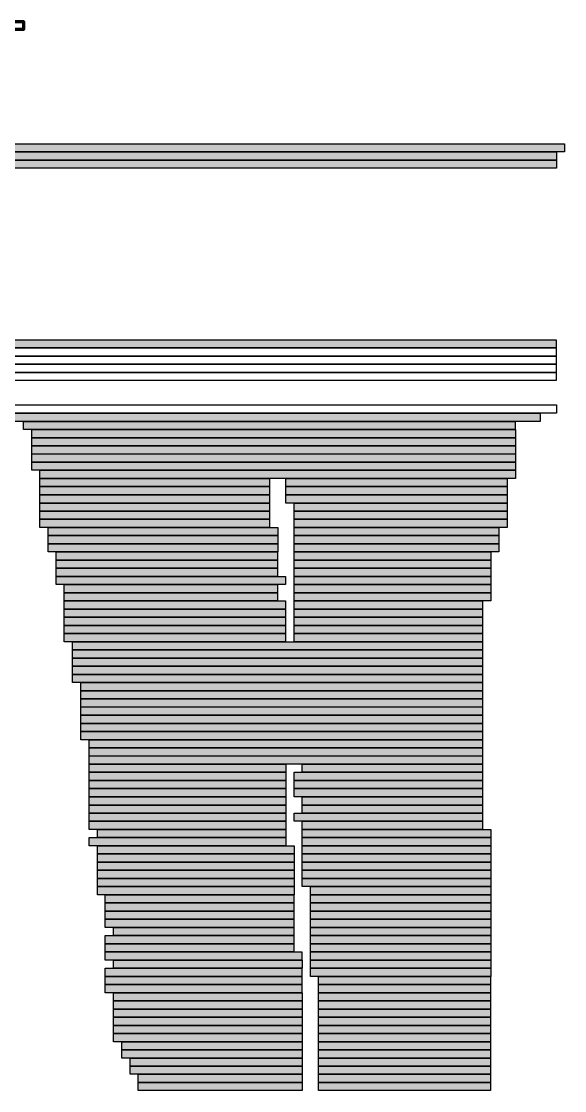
# Model space of a CAD drawing. Header units: millimetres. Extents: x 8 to 41779, y 4087 to 28530.
# Drawn here: x 40867 to 41284, y 8492 to 9313 of the extents above; entities that cross this region are included whole.
import ezdxf

# ---------------------------------------------------------------- set-up
doc = ezdxf.new("R2010")
doc.units = ezdxf.units.MM
doc.header["$LTSCALE"] = 50
doc.layers.add('12_Plankopf', color=140, linetype='Continuous')

msp = doc.modelspace()

# ---------------------------------------------------------------- hatches: boundary and pattern name
at = {"layer": '12_Plankopf'}
for points in [[(40434.69, 9219.11), (41284.5, 9219.11), (41284.5, 9212.83), (40434.69, 9212.83)], [(40434.69, 9212.83), (41278.18, 9212.83), (41278.18, 9206.55), (40434.69, 9206.55)], [(40434.69, 9206.55), (41278.18, 9206.55), (41278.18, 9200.3), (40434.69, 9200.3)], [(40780.76, 9068.61), (41278.05, 9068.61), (41278.05, 9062.37), (40780.76, 9062.37)], [(40441.03, 9012.21), (41265.67, 9012.21), (41265.67, 9005.92), (40441.03, 9005.92)], [(40868.95, 9005.93), (41246.65, 9005.93), (41246.65, 8999.68), (40868.95, 8999.68)], [(40875.3, 8999.65), (41246.72, 8999.65), (41246.72, 8993.36), (40875.3, 8993.36)], [(40875.3, 8993.37), (41246.72, 8993.37), (41246.72, 8987.12), (40875.3, 8987.12)], [(40875.3, 8987.12), (41246.72, 8987.12), (41246.72, 8980.84), (40875.3, 8980.84)], [(40875.3, 8980.85), (41246.72, 8980.85), (41246.72, 8974.56), (40875.3, 8974.56)], [(40875.3, 8974.56), (41246.72, 8974.56), (41246.72, 8968.32), (40875.3, 8968.32)], [(40881.65, 8968.32), (41246.75, 8968.32), (41246.75, 8962.04), (40881.65, 8962.04)], [(40881.65, 8962.04), (41057.92, 8962.04), (41057.92, 8955.79), (40881.65, 8955.79)], [(41070.39, 8962.04), (41240.37, 8962.04), (41240.37, 8955.79), (41070.39, 8955.79)], [(40881.65, 8955.8), (41057.92, 8955.8), (41057.92, 8949.51), (40881.65, 8949.51)], [(41070.39, 8955.8), (41240.37, 8955.8), (41240.37, 8949.51), (41070.39, 8949.51)], [(40881.65, 8949.49), (41057.92, 8949.49), (41057.92, 8943.2), (40881.65, 8943.2)], [(41070.39, 8949.49), (41240.37, 8949.49), (41240.37, 8943.2), (41070.39, 8943.2)], [(40881.65, 8943.2), (41057.92, 8943.2), (41057.92, 8936.95), (40881.65, 8936.95)], [(40881.65, 8936.96), (41057.92, 8936.96), (41057.92, 8930.68), (40881.65, 8930.68)], [(41076.74, 8943.2), (41240.43, 8943.2), (41240.43, 8936.95), (41076.74, 8936.95)], [(41076.74, 8936.96), (41240.43, 8936.96), (41240.43, 8930.68), (41076.74, 8930.68)], [(40881.65, 8930.68), (41057.92, 8930.68), (41057.92, 8924.43), (40881.65, 8924.43)], [(41076.74, 8930.68), (41240.43, 8930.68), (41240.43, 8924.43), (41076.74, 8924.43)], [(40888, 8924.44), (41064.27, 8924.44), (41064.27, 8918.15), (40888, 8918.15)], [(41076.74, 8924.44), (41234.11, 8924.44), (41234.11, 8918.15), (41076.74, 8918.15)], [(40888, 8918.16), (41064.27, 8918.16), (41064.27, 8911.87), (40888, 8911.87)], [(40888, 8911.87), (41064.27, 8911.87), (41064.27, 8905.63), (40888, 8905.63)], [(41076.74, 8918.16), (41234.11, 8918.16), (41234.11, 8911.87), (41076.74, 8911.87)], [(41076.74, 8911.87), (41234.11, 8911.87), (41234.11, 8905.63), (41076.74, 8905.63)], [(40894, 8905.6), (41063.98, 8905.6), (41063.98, 8899.31), (40894, 8899.31)], [(41076.74, 8905.6), (41227.83, 8905.6), (41227.83, 8899.31), (41076.74, 8899.31)], [(40894, 8899.32), (41063.98, 8899.32), (41063.98, 8893.07), (40894, 8893.07)], [(41076.74, 8899.32), (41227.83, 8899.32), (41227.83, 8893.07), (41076.74, 8893.07)], [(40894, 8893.07), (41063.98, 8893.07), (41063.98, 8886.79), (40894, 8886.79)], [(41076.74, 8893.07), (41227.83, 8893.07), (41227.83, 8886.79), (41076.74, 8886.79)], [(40894, 8886.8), (41070.26, 8886.8), (41070.26, 8880.51), (40894, 8880.51)], [(40900.35, 8880.51), (41064.01, 8880.51), (41064.01, 8874.27), (40900.35, 8874.27)], [(41076.74, 8886.8), (41227.83, 8886.8), (41227.83, 8880.51), (41076.74, 8880.51)], [(41076.74, 8880.51), (41227.83, 8880.51), (41227.83, 8874.27), (41076.74, 8874.27)], [(40900.35, 8874.27), (41064.01, 8874.27), (41064.01, 8867.99), (40900.35, 8867.99)], [(41076.74, 8874.27), (41227.83, 8874.27), (41227.83, 8867.99), (41076.74, 8867.99)], [(40900.35, 8867.99), (41070.29, 8867.99), (41070.29, 8861.74), (40900.35, 8861.74)], [(41076.74, 8867.99), (41221.54, 8867.99), (41221.54, 8861.74), (41076.74, 8861.74)], [(40900.35, 8861.71), (41070.29, 8861.71), (41070.29, 8855.43), (40900.35, 8855.43)], [(40900.35, 8855.43), (41070.29, 8855.43), (41070.29, 8849.15), (40900.35, 8849.15)], [(41076.74, 8861.71), (41221.54, 8861.71), (41221.54, 8855.43), (41076.74, 8855.43)], [(41076.74, 8855.43), (41221.54, 8855.43), (41221.54, 8849.15), (41076.74, 8849.15)], [(40900.35, 8849.15), (41070.29, 8849.15), (41070.29, 8842.9), (40900.35, 8842.9)], [(41076.74, 8849.15), (41221.54, 8849.15), (41221.54, 8842.9), (41076.74, 8842.9)], [(40900.35, 8842.91), (41070.29, 8842.91), (41070.29, 8836.62), (40900.35, 8836.62)], [(41076.74, 8842.91), (41221.54, 8842.91), (41221.54, 8836.62), (41076.74, 8836.62)], [(40906.7, 8836.63), (41221.45, 8836.63), (41221.45, 8830.38), (40906.7, 8830.38)], [(40906.7, 8830.38), (41221.45, 8830.38), (41221.45, 8824.1), (40906.7, 8824.1)], [(40906.7, 8824.1), (41221.45, 8824.1), (41221.45, 8817.86), (40906.7, 8817.86)], [(40906.7, 8817.86), (41221.45, 8817.86), (41221.45, 8811.58), (40906.7, 8811.58)], [(40906.7, 8811.55), (41221.45, 8811.55), (41221.45, 8805.26), (40906.7, 8805.26)], [(40913.05, 8805.27), (41221.51, 8805.27), (41221.51, 8799.02), (40913.05, 8799.02)], [(40913.05, 8799.02), (41221.51, 8799.02), (41221.51, 8792.74), (40913.05, 8792.74)], [(40913.05, 8792.74), (41221.51, 8792.74), (41221.51, 8786.49), (40913.05, 8786.49)], [(40913.05, 8786.5), (41221.51, 8786.5), (41221.51, 8780.22), (40913.05, 8780.22)], [(40913.05, 8780.22), (41221.51, 8780.22), (41221.51, 8773.94), (40913.05, 8773.94)], [(40913.05, 8773.94), (41221.51, 8773.94), (41221.51, 8767.69), (40913.05, 8767.69)], [(40913.05, 8767.66), (41221.51, 8767.66), (41221.51, 8761.38), (40913.05, 8761.38)], [(40919.4, 8761.38), (41221.58, 8761.38), (41221.58, 8755.13), (40919.4, 8755.13)], [(40919.4, 8755.14), (41221.58, 8755.14), (41221.58, 8748.85), (40919.4, 8748.85)], [(40919.4, 8748.86), (41221.58, 8748.86), (41221.58, 8742.57), (40919.4, 8742.57)], [(40919.4, 8742.58), (41070.49, 8742.58), (41070.49, 8736.33), (40919.4, 8736.33)], [(41083.09, 8742.58), (41221.58, 8742.58), (41221.58, 8736.33), (41083.09, 8736.33)], [(40919.4, 8736.33), (41070.49, 8736.33), (41070.49, 8730.05), (40919.4, 8730.05)], [(41076.74, 8736.33), (41221.54, 8736.33), (41221.54, 8730.05), (41076.74, 8730.05)], [(40919.4, 8730.05), (41070.49, 8730.05), (41070.49, 8723.81), (40919.4, 8723.81)], [(40919.4, 8723.78), (41070.49, 8723.78), (41070.49, 8717.49), (40919.4, 8717.49)], [(41076.74, 8730.05), (41221.54, 8730.05), (41221.54, 8723.81), (41076.74, 8723.81)], [(41076.74, 8723.78), (41221.54, 8723.78), (41221.54, 8717.49), (41076.74, 8717.49)], [(40919.4, 8717.5), (41070.49, 8717.5), (41070.49, 8711.21), (40919.4, 8711.21)], [(41083.09, 8717.5), (41221.58, 8717.5), (41221.58, 8711.21), (41083.09, 8711.21)], [(40919.4, 8711.21), (41070.49, 8711.21), (41070.49, 8704.97), (40919.4, 8704.97)], [(41083.09, 8711.21), (41221.58, 8711.21), (41221.58, 8704.97), (41083.09, 8704.97)], [(40919.4, 8704.97), (41070.49, 8704.97), (41070.49, 8698.69), (40919.4, 8698.69)], [(40919.4, 8698.69), (41070.49, 8698.69), (41070.49, 8692.44), (40919.4, 8692.44)], [(41076.74, 8704.97), (41221.54, 8704.97), (41221.54, 8698.69), (41076.74, 8698.69)], [(41083.09, 8698.69), (41221.58, 8698.69), (41221.58, 8692.44), (41083.09, 8692.44)], [(40925.75, 8692.45), (41070.52, 8692.45), (41070.52, 8686.16), (40925.75, 8686.16)], [(41083.09, 8692.45), (41227.86, 8692.45), (41227.86, 8686.16), (41083.09, 8686.16)], [(40919.4, 8686.17), (41070.49, 8686.17), (41070.49, 8679.89), (40919.4, 8679.89)], [(41083.09, 8686.17), (41227.86, 8686.17), (41227.86, 8679.89), (41083.09, 8679.89)], [(40925.75, 8679.89), (41076.8, 8679.89), (41076.8, 8673.64), (40925.75, 8673.64)], [(40925.75, 8673.61), (41076.8, 8673.61), (41076.8, 8667.33), (40925.75, 8667.33)], [(41083.09, 8679.89), (41227.86, 8679.89), (41227.86, 8673.64), (41083.09, 8673.64)], [(41083.09, 8673.61), (41227.86, 8673.61), (41227.86, 8667.33), (41083.09, 8667.33)], [(40925.75, 8667.33), (41076.8, 8667.33), (41076.8, 8661.08), (40925.75, 8661.08)], [(41083.09, 8667.33), (41227.86, 8667.33), (41227.86, 8661.08), (41083.09, 8661.08)], [(40925.75, 8661.09), (41076.8, 8661.09), (41076.8, 8654.8), (40925.75, 8654.8)], [(41083.09, 8661.09), (41227.86, 8661.09), (41227.86, 8654.8), (41083.09, 8654.8)], [(40925.75, 8654.81), (41076.8, 8654.81), (41076.8, 8648.52), (40925.75, 8648.52)], [(41083.09, 8654.81), (41227.86, 8654.81), (41227.86, 8648.52), (41083.09, 8648.52)], [(40925.75, 8648.53), (41076.8, 8648.53), (41076.8, 8642.28), (40925.75, 8642.28)], [(40931.75, 8642.28), (41076.52, 8642.28), (41076.52, 8636), (40931.75, 8636)], [(41089.44, 8648.53), (41227.92, 8648.53), (41227.92, 8642.28), (41089.44, 8642.28)], [(41089.44, 8642.28), (41227.92, 8642.28), (41227.92, 8636), (41089.44, 8636)], [(40931.75, 8636), (41076.52, 8636), (41076.52, 8629.76), (40931.75, 8629.76)], [(41089.44, 8636), (41227.92, 8636), (41227.92, 8629.76), (41089.44, 8629.76)], [(40931.75, 8629.73), (41076.52, 8629.73), (41076.52, 8623.44), (40931.75, 8623.44)], [(41089.44, 8629.73), (41227.92, 8629.73), (41227.92, 8623.44), (41089.44, 8623.44)], [(40931.75, 8623.44), (41076.52, 8623.44), (41076.52, 8617.16), (40931.75, 8617.16)], [(40938.1, 8617.17), (41076.58, 8617.17), (41076.58, 8610.92), (40938.1, 8610.92)], [(41089.44, 8623.44), (41227.92, 8623.44), (41227.92, 8617.16), (41089.44, 8617.16)], [(41089.44, 8617.17), (41227.92, 8617.17), (41227.92, 8610.92), (41089.44, 8610.92)], [(40931.75, 8610.92), (41076.52, 8610.92), (41076.52, 8604.64), (40931.75, 8604.64)], [(41089.44, 8610.92), (41227.92, 8610.92), (41227.92, 8604.64), (41089.44, 8604.64)], [(40931.75, 8604.64), (41076.52, 8604.64), (41076.52, 8598.39), (40931.75, 8598.39)], [(41089.44, 8604.64), (41227.92, 8604.64), (41227.92, 8598.39), (41089.44, 8598.39)], [(40931.75, 8598.4), (41082.84, 8598.4), (41082.84, 8592.11), (40931.75, 8592.11)], [(40938.1, 8592.12), (41082.9, 8592.12), (41082.9, 8585.83), (40938.1, 8585.83)], [(41089.44, 8598.4), (41227.92, 8598.4), (41227.92, 8592.11), (41089.44, 8592.11)], [(41089.44, 8592.12), (41227.92, 8592.12), (41227.92, 8585.83), (41089.44, 8585.83)], [(40931.75, 8585.8), (41082.84, 8585.8), (41082.84, 8579.56), (40931.75, 8579.56)], [(41089.44, 8585.8), (41227.92, 8585.8), (41227.92, 8579.56), (41089.44, 8579.56)], [(40931.75, 8579.56), (41082.84, 8579.56), (41082.84, 8573.28), (40931.75, 8573.28)], [(41095.44, 8579.56), (41227.63, 8579.56), (41227.63, 8573.28), (41095.44, 8573.28)], [(40931.75, 8573.28), (41082.84, 8573.28), (41082.84, 8567.03), (40931.75, 8567.03)], [(40938.1, 8567.04), (41082.9, 8567.04), (41082.9, 8560.75), (40938.1, 8560.75)], [(41095.44, 8573.28), (41227.63, 8573.28), (41227.63, 8567.03), (41095.44, 8567.03)], [(41095.44, 8567.04), (41227.63, 8567.04), (41227.63, 8560.75), (41095.44, 8560.75)], [(40938.1, 8560.76), (41082.9, 8560.76), (41082.9, 8554.47), (40938.1, 8554.47)], [(41095.44, 8560.76), (41227.63, 8560.76), (41227.63, 8554.47), (41095.44, 8554.47)], [(40938.1, 8554.48), (41082.9, 8554.48), (41082.9, 8548.23), (40938.1, 8548.23)], [(41095.44, 8554.48), (41227.63, 8554.48), (41227.63, 8548.23), (41095.44, 8548.23)], [(40938.1, 8548.23), (41082.9, 8548.23), (41082.9, 8541.95), (40938.1, 8541.95)], [(41095.44, 8548.23), (41227.63, 8548.23), (41227.63, 8541.95), (41095.44, 8541.95)], [(40938.1, 8541.92), (41082.9, 8541.92), (41082.9, 8535.67), (40938.1, 8535.67)], [(40938.1, 8535.67), (41082.9, 8535.67), (41082.9, 8529.39), (40938.1, 8529.39)], [(41095.44, 8541.92), (41227.63, 8541.92), (41227.63, 8535.67), (41095.44, 8535.67)], [(41095.44, 8535.67), (41227.63, 8535.67), (41227.63, 8529.39), (41095.44, 8529.39)], [(40944.45, 8529.4), (41082.97, 8529.4), (41082.97, 8523.11), (40944.45, 8523.11)], [(41095.44, 8529.4), (41227.63, 8529.4), (41227.63, 8523.11), (41095.44, 8523.11)], [(40944.45, 8523.11), (41082.97, 8523.11), (41082.97, 8516.87), (40944.45, 8516.87)], [(41095.44, 8523.11), (41227.63, 8523.11), (41227.63, 8516.87), (41095.44, 8516.87)], [(40950.8, 8516.87), (41083, 8516.87), (41083, 8510.59), (40950.8, 8510.59)], [(40950.8, 8510.59), (41083, 8510.59), (41083, 8504.34), (40950.8, 8504.34)], [(41095.44, 8516.87), (41227.63, 8516.87), (41227.63, 8510.59), (41095.44, 8510.59)], [(41095.44, 8510.59), (41227.63, 8510.59), (41227.63, 8504.34), (41095.44, 8504.34)], [(40957.15, 8504.35), (41083.06, 8504.35), (41083.06, 8498.06), (40957.15, 8498.06)], [(41095.44, 8504.35), (41227.63, 8504.35), (41227.63, 8498.06), (41095.44, 8498.06)], [(40957.15, 8498.07), (41083.06, 8498.07), (41083.06, 8491.82), (40957.15, 8491.82)], [(41095.44, 8498.07), (41227.63, 8498.07), (41227.63, 8491.82), (41095.44, 8491.82)]]:
    msp.add_hatch(color=7, dxfattribs=at).paths.add_polyline_path(points)

# ---------------------------------------------------------------- linework, layer by layer
at = {"layer": '12_Plankopf', "lineweight": 211}
msp.add_lwpolyline([(40163.93, 9313.16), (40868.96, 9313.16), (40868.96, 9306.88), (40163.93, 9306.88)], close=True, dxfattribs=at)
at = {"layer": '12_Plankopf'}
for points in [[(40434.69, 9219.11), (41284.5, 9219.11), (41284.5, 9212.83), (40434.69, 9212.83)], [(40434.69, 9212.83), (41278.18, 9212.83), (41278.18, 9206.55), (40434.69, 9206.55)], [(40434.69, 9206.55), (41278.18, 9206.55), (41278.18, 9200.3), (40434.69, 9200.3)], [(40780.76, 9068.61), (41278.05, 9068.61), (41278.05, 9062.37), (40780.76, 9062.37)], [(40428.33, 9062.37), (41278.11, 9062.37), (41278.11, 9056.09), (40428.33, 9056.09)], [(40428.33, 9056.09), (41278.11, 9056.09), (41278.11, 9049.84), (40428.33, 9049.84)], [(40428.33, 9049.85), (41278.11, 9049.85), (41278.11, 9043.56), (40428.33, 9043.56)], [(40428.33, 9043.54), (41278.11, 9043.54), (41278.11, 9037.25), (40428.33, 9037.25)], [(40441.03, 9018.49), (41278.24, 9018.49), (41278.24, 9012.2), (40441.03, 9012.2)], [(40441.03, 9012.21), (41265.67, 9012.21), (41265.67, 9005.92), (40441.03, 9005.92)], [(40868.95, 9005.93), (41246.65, 9005.93), (41246.65, 8999.68), (40868.95, 8999.68)], [(40875.3, 8999.65), (41246.72, 8999.65), (41246.72, 8993.36), (40875.3, 8993.36)], [(40875.3, 8993.37), (41246.72, 8993.37), (41246.72, 8987.12), (40875.3, 8987.12)], [(40875.3, 8987.12), (41246.72, 8987.12), (41246.72, 8980.84), (40875.3, 8980.84)], [(40875.3, 8980.85), (41246.72, 8980.85), (41246.72, 8974.56), (40875.3, 8974.56)], [(40875.3, 8974.56), (41246.72, 8974.56), (41246.72, 8968.32), (40875.3, 8968.32)], [(40881.65, 8968.32), (41246.75, 8968.32), (41246.75, 8962.04), (40881.65, 8962.04)], [(40881.65, 8962.04), (41057.92, 8962.04), (41057.92, 8955.79), (40881.65, 8955.79)], [(41070.39, 8962.04), (41240.37, 8962.04), (41240.37, 8955.79), (41070.39, 8955.79)], [(40881.65, 8955.8), (41057.92, 8955.8), (41057.92, 8949.51), (40881.65, 8949.51)], [(41070.39, 8955.8), (41240.37, 8955.8), (41240.37, 8949.51), (41070.39, 8949.51)], [(40881.65, 8949.49), (41057.92, 8949.49), (41057.92, 8943.2), (40881.65, 8943.2)], [(41070.39, 8949.49), (41240.37, 8949.49), (41240.37, 8943.2), (41070.39, 8943.2)], [(40881.65, 8943.2), (41057.92, 8943.2), (41057.92, 8936.95), (40881.65, 8936.95)], [(40881.65, 8936.96), (41057.92, 8936.96), (41057.92, 8930.68), (40881.65, 8930.68)], [(41076.74, 8943.2), (41240.43, 8943.2), (41240.43, 8936.95), (41076.74, 8936.95)], [(41076.74, 8936.96), (41240.43, 8936.96), (41240.43, 8930.68), (41076.74, 8930.68)], [(40881.65, 8930.68), (41057.92, 8930.68), (41057.92, 8924.43), (40881.65, 8924.43)], [(41076.74, 8930.68), (41240.43, 8930.68), (41240.43, 8924.43), (41076.74, 8924.43)], [(40888, 8924.44), (41064.27, 8924.44), (41064.27, 8918.15), (40888, 8918.15)], [(41076.74, 8924.44), (41234.11, 8924.44), (41234.11, 8918.15), (41076.74, 8918.15)], [(40888, 8918.16), (41064.27, 8918.16), (41064.27, 8911.87), (40888, 8911.87)], [(40888, 8911.87), (41064.27, 8911.87), (41064.27, 8905.63), (40888, 8905.63)], [(41076.74, 8918.16), (41234.11, 8918.16), (41234.11, 8911.87), (41076.74, 8911.87)], [(41076.74, 8911.87), (41234.11, 8911.87), (41234.11, 8905.63), (41076.74, 8905.63)], [(40894, 8905.6), (41063.98, 8905.6), (41063.98, 8899.31), (40894, 8899.31)], [(41076.74, 8905.6), (41227.83, 8905.6), (41227.83, 8899.31), (41076.74, 8899.31)], [(40894, 8899.32), (41063.98, 8899.32), (41063.98, 8893.07), (40894, 8893.07)], [(41076.74, 8899.32), (41227.83, 8899.32), (41227.83, 8893.07), (41076.74, 8893.07)], [(40894, 8893.07), (41063.98, 8893.07), (41063.98, 8886.79), (40894, 8886.79)], [(41076.74, 8893.07), (41227.83, 8893.07), (41227.83, 8886.79), (41076.74, 8886.79)], [(40894, 8886.8), (41070.26, 8886.8), (41070.26, 8880.51), (40894, 8880.51)], [(40900.35, 8880.51), (41064.01, 8880.51), (41064.01, 8874.27), (40900.35, 8874.27)], [(41076.74, 8886.8), (41227.83, 8886.8), (41227.83, 8880.51), (41076.74, 8880.51)], [(41076.74, 8880.51), (41227.83, 8880.51), (41227.83, 8874.27), (41076.74, 8874.27)], [(40900.35, 8874.27), (41064.01, 8874.27), (41064.01, 8867.99), (40900.35, 8867.99)], [(41076.74, 8874.27), (41227.83, 8874.27), (41227.83, 8867.99), (41076.74, 8867.99)], [(40900.35, 8867.99), (41070.29, 8867.99), (41070.29, 8861.74), (40900.35, 8861.74)], [(41076.74, 8867.99), (41221.54, 8867.99), (41221.54, 8861.74), (41076.74, 8861.74)], [(40900.35, 8861.71), (41070.29, 8861.71), (41070.29, 8855.43), (40900.35, 8855.43)], [(40900.35, 8855.43), (41070.29, 8855.43), (41070.29, 8849.15), (40900.35, 8849.15)], [(41076.74, 8861.71), (41221.54, 8861.71), (41221.54, 8855.43), (41076.74, 8855.43)], [(41076.74, 8855.43), (41221.54, 8855.43), (41221.54, 8849.15), (41076.74, 8849.15)], [(40900.35, 8849.15), (41070.29, 8849.15), (41070.29, 8842.9), (40900.35, 8842.9)], [(41076.74, 8849.15), (41221.54, 8849.15), (41221.54, 8842.9), (41076.74, 8842.9)], [(40900.35, 8842.91), (41070.29, 8842.91), (41070.29, 8836.62), (40900.35, 8836.62)], [(41076.74, 8842.91), (41221.54, 8842.91), (41221.54, 8836.62), (41076.74, 8836.62)], [(40906.7, 8836.63), (41221.45, 8836.63), (41221.45, 8830.38), (40906.7, 8830.38)], [(40906.7, 8830.38), (41221.45, 8830.38), (41221.45, 8824.1), (40906.7, 8824.1)], [(40906.7, 8824.1), (41221.45, 8824.1), (41221.45, 8817.86), (40906.7, 8817.86)], [(40906.7, 8817.86), (41221.45, 8817.86), (41221.45, 8811.58), (40906.7, 8811.58)], [(40906.7, 8811.55), (41221.45, 8811.55), (41221.45, 8805.26), (40906.7, 8805.26)], [(40913.05, 8805.27), (41221.51, 8805.27), (41221.51, 8799.02), (40913.05, 8799.02)], [(40913.05, 8799.02), (41221.51, 8799.02), (41221.51, 8792.74), (40913.05, 8792.74)], [(40913.05, 8792.74), (41221.51, 8792.74), (41221.51, 8786.49), (40913.05, 8786.49)], [(40913.05, 8786.5), (41221.51, 8786.5), (41221.51, 8780.22), (40913.05, 8780.22)], [(40913.05, 8780.22), (41221.51, 8780.22), (41221.51, 8773.94), (40913.05, 8773.94)], [(40913.05, 8773.94), (41221.51, 8773.94), (41221.51, 8767.69), (40913.05, 8767.69)], [(40913.05, 8767.66), (41221.51, 8767.66), (41221.51, 8761.38), (40913.05, 8761.38)], [(40919.4, 8761.38), (41221.58, 8761.38), (41221.58, 8755.13), (40919.4, 8755.13)], [(40919.4, 8755.14), (41221.58, 8755.14), (41221.58, 8748.85), (40919.4, 8748.85)], [(40919.4, 8748.86), (41221.58, 8748.86), (41221.58, 8742.57), (40919.4, 8742.57)], [(40919.4, 8742.58), (41070.49, 8742.58), (41070.49, 8736.33), (40919.4, 8736.33)], [(41083.09, 8742.58), (41221.58, 8742.58), (41221.58, 8736.33), (41083.09, 8736.33)], [(40919.4, 8736.33), (41070.49, 8736.33), (41070.49, 8730.05), (40919.4, 8730.05)], [(41076.74, 8736.33), (41221.54, 8736.33), (41221.54, 8730.05), (41076.74, 8730.05)], [(40919.4, 8730.05), (41070.49, 8730.05), (41070.49, 8723.81), (40919.4, 8723.81)], [(40919.4, 8723.78), (41070.49, 8723.78), (41070.49, 8717.49), (40919.4, 8717.49)], [(41076.74, 8730.05), (41221.54, 8730.05), (41221.54, 8723.81), (41076.74, 8723.81)], [(41076.74, 8723.78), (41221.54, 8723.78), (41221.54, 8717.49), (41076.74, 8717.49)], [(40919.4, 8717.5), (41070.49, 8717.5), (41070.49, 8711.21), (40919.4, 8711.21)], [(41083.09, 8717.5), (41221.58, 8717.5), (41221.58, 8711.21), (41083.09, 8711.21)], [(40919.4, 8711.21), (41070.49, 8711.21), (41070.49, 8704.97), (40919.4, 8704.97)], [(41083.09, 8711.21), (41221.58, 8711.21), (41221.58, 8704.97), (41083.09, 8704.97)], [(40919.4, 8704.97), (41070.49, 8704.97), (41070.49, 8698.69), (40919.4, 8698.69)], [(40919.4, 8698.69), (41070.49, 8698.69), (41070.49, 8692.44), (40919.4, 8692.44)], [(41076.74, 8704.97), (41221.54, 8704.97), (41221.54, 8698.69), (41076.74, 8698.69)], [(41083.09, 8698.69), (41221.58, 8698.69), (41221.58, 8692.44), (41083.09, 8692.44)], [(40925.75, 8692.45), (41070.52, 8692.45), (41070.52, 8686.16), (40925.75, 8686.16)], [(41083.09, 8692.45), (41227.86, 8692.45), (41227.86, 8686.16), (41083.09, 8686.16)], [(40919.4, 8686.17), (41070.49, 8686.17), (41070.49, 8679.89), (40919.4, 8679.89)], [(41083.09, 8686.17), (41227.86, 8686.17), (41227.86, 8679.89), (41083.09, 8679.89)], [(40925.75, 8679.89), (41076.8, 8679.89), (41076.8, 8673.64), (40925.75, 8673.64)], [(40925.75, 8673.61), (41076.8, 8673.61), (41076.8, 8667.33), (40925.75, 8667.33)], [(41083.09, 8679.89), (41227.86, 8679.89), (41227.86, 8673.64), (41083.09, 8673.64)], [(41083.09, 8673.61), (41227.86, 8673.61), (41227.86, 8667.33), (41083.09, 8667.33)], [(40925.75, 8667.33), (41076.8, 8667.33), (41076.8, 8661.08), (40925.75, 8661.08)], [(41083.09, 8667.33), (41227.86, 8667.33), (41227.86, 8661.08), (41083.09, 8661.08)], [(40925.75, 8661.09), (41076.8, 8661.09), (41076.8, 8654.8), (40925.75, 8654.8)], [(41083.09, 8661.09), (41227.86, 8661.09), (41227.86, 8654.8), (41083.09, 8654.8)], [(40925.75, 8654.81), (41076.8, 8654.81), (41076.8, 8648.52), (40925.75, 8648.52)], [(41083.09, 8654.81), (41227.86, 8654.81), (41227.86, 8648.52), (41083.09, 8648.52)], [(40925.75, 8648.53), (41076.8, 8648.53), (41076.8, 8642.28), (40925.75, 8642.28)], [(40931.75, 8642.28), (41076.52, 8642.28), (41076.52, 8636), (40931.75, 8636)], [(41089.44, 8648.53), (41227.92, 8648.53), (41227.92, 8642.28), (41089.44, 8642.28)], [(41089.44, 8642.28), (41227.92, 8642.28), (41227.92, 8636), (41089.44, 8636)], [(40931.75, 8636), (41076.52, 8636), (41076.52, 8629.76), (40931.75, 8629.76)], [(41089.44, 8636), (41227.92, 8636), (41227.92, 8629.76), (41089.44, 8629.76)], [(40931.75, 8629.73), (41076.52, 8629.73), (41076.52, 8623.44), (40931.75, 8623.44)], [(41089.44, 8629.73), (41227.92, 8629.73), (41227.92, 8623.44), (41089.44, 8623.44)], [(40931.75, 8623.44), (41076.52, 8623.44), (41076.52, 8617.16), (40931.75, 8617.16)], [(40938.1, 8617.17), (41076.58, 8617.17), (41076.58, 8610.92), (40938.1, 8610.92)], [(41089.44, 8623.44), (41227.92, 8623.44), (41227.92, 8617.16), (41089.44, 8617.16)], [(41089.44, 8617.17), (41227.92, 8617.17), (41227.92, 8610.92), (41089.44, 8610.92)], [(40931.75, 8610.92), (41076.52, 8610.92), (41076.52, 8604.64), (40931.75, 8604.64)], [(41089.44, 8610.92), (41227.92, 8610.92), (41227.92, 8604.64), (41089.44, 8604.64)], [(40931.75, 8604.64), (41076.52, 8604.64), (41076.52, 8598.39), (40931.75, 8598.39)], [(41089.44, 8604.64), (41227.92, 8604.64), (41227.92, 8598.39), (41089.44, 8598.39)], [(40931.75, 8598.4), (41082.84, 8598.4), (41082.84, 8592.11), (40931.75, 8592.11)], [(40938.1, 8592.12), (41082.9, 8592.12), (41082.9, 8585.83), (40938.1, 8585.83)], [(41089.44, 8598.4), (41227.92, 8598.4), (41227.92, 8592.11), (41089.44, 8592.11)], [(41089.44, 8592.12), (41227.92, 8592.12), (41227.92, 8585.83), (41089.44, 8585.83)], [(40931.75, 8585.8), (41082.84, 8585.8), (41082.84, 8579.56), (40931.75, 8579.56)], [(41089.44, 8585.8), (41227.92, 8585.8), (41227.92, 8579.56), (41089.44, 8579.56)], [(40931.75, 8579.56), (41082.84, 8579.56), (41082.84, 8573.28), (40931.75, 8573.28)], [(41095.44, 8579.56), (41227.63, 8579.56), (41227.63, 8573.28), (41095.44, 8573.28)], [(40931.75, 8573.28), (41082.84, 8573.28), (41082.84, 8567.03), (40931.75, 8567.03)], [(40938.1, 8567.04), (41082.9, 8567.04), (41082.9, 8560.75), (40938.1, 8560.75)], [(41095.44, 8573.28), (41227.63, 8573.28), (41227.63, 8567.03), (41095.44, 8567.03)], [(41095.44, 8567.04), (41227.63, 8567.04), (41227.63, 8560.75), (41095.44, 8560.75)], [(40938.1, 8560.76), (41082.9, 8560.76), (41082.9, 8554.47), (40938.1, 8554.47)], [(41095.44, 8560.76), (41227.63, 8560.76), (41227.63, 8554.47), (41095.44, 8554.47)], [(40938.1, 8554.48), (41082.9, 8554.48), (41082.9, 8548.23), (40938.1, 8548.23)], [(41095.44, 8554.48), (41227.63, 8554.48), (41227.63, 8548.23), (41095.44, 8548.23)], [(40938.1, 8548.23), (41082.9, 8548.23), (41082.9, 8541.95), (40938.1, 8541.95)], [(41095.44, 8548.23), (41227.63, 8548.23), (41227.63, 8541.95), (41095.44, 8541.95)], [(40938.1, 8541.92), (41082.9, 8541.92), (41082.9, 8535.67), (40938.1, 8535.67)], [(40938.1, 8535.67), (41082.9, 8535.67), (41082.9, 8529.39), (40938.1, 8529.39)], [(41095.44, 8541.92), (41227.63, 8541.92), (41227.63, 8535.67), (41095.44, 8535.67)], [(41095.44, 8535.67), (41227.63, 8535.67), (41227.63, 8529.39), (41095.44, 8529.39)], [(40944.45, 8529.4), (41082.97, 8529.4), (41082.97, 8523.11), (40944.45, 8523.11)], [(41095.44, 8529.4), (41227.63, 8529.4), (41227.63, 8523.11), (41095.44, 8523.11)], [(40944.45, 8523.11), (41082.97, 8523.11), (41082.97, 8516.87), (40944.45, 8516.87)], [(41095.44, 8523.11), (41227.63, 8523.11), (41227.63, 8516.87), (41095.44, 8516.87)], [(40950.8, 8516.87), (41083, 8516.87), (41083, 8510.59), (40950.8, 8510.59)], [(40950.8, 8510.59), (41083, 8510.59), (41083, 8504.34), (40950.8, 8504.34)], [(41095.44, 8516.87), (41227.63, 8516.87), (41227.63, 8510.59), (41095.44, 8510.59)], [(41095.44, 8510.59), (41227.63, 8510.59), (41227.63, 8504.34), (41095.44, 8504.34)], [(40957.15, 8504.35), (41083.06, 8504.35), (41083.06, 8498.06), (40957.15, 8498.06)], [(41095.44, 8504.35), (41227.63, 8504.35), (41227.63, 8498.06), (41095.44, 8498.06)], [(40957.15, 8498.07), (41083.06, 8498.07), (41083.06, 8491.82), (40957.15, 8491.82)], [(41095.44, 8498.07), (41227.63, 8498.07), (41227.63, 8491.82), (41095.44, 8491.82)]]:
    msp.add_lwpolyline(points, close=True, dxfattribs=at)

doc.saveas('drawing.dxf')
